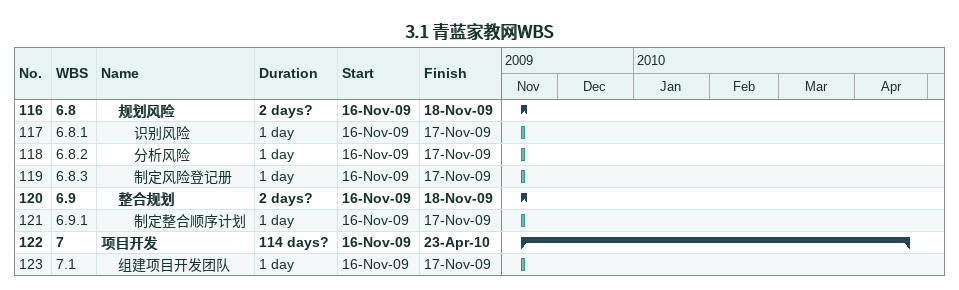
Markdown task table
3.1 青蓝家教网WBS

| ID | WBS | Task | Duration | Start | Finish |
|---|---|---|---|---|---|
| 116 | 6.8 | **规划风险** | 2d? | 2009-11-16 | 2009-11-18 |
| 117 | 6.8.1 | 识别风险 | 1d | 2009-11-16 | 2009-11-17 |
| 118 | 6.8.2 | 分析风险 | 1d | 2009-11-16 | 2009-11-17 |
| 119 | 6.8.3 | 制定风险登记册 | 1d | 2009-11-16 | 2009-11-17 |
| 120 | 6.9 | **整合规划** | 2d? | 2009-11-16 | 2009-11-18 |
| 121 | 6.9.1 | 制定整合顺序计划 | 1d | 2009-11-16 | 2009-11-17 |
| 122 | 7 | **项目开发** | 114d? | 2009-11-16 | 2010-04-23 |
| 123 | 7.1 | 组建项目开发团队 | 1d | 2009-11-16 | 2009-11-17 |
